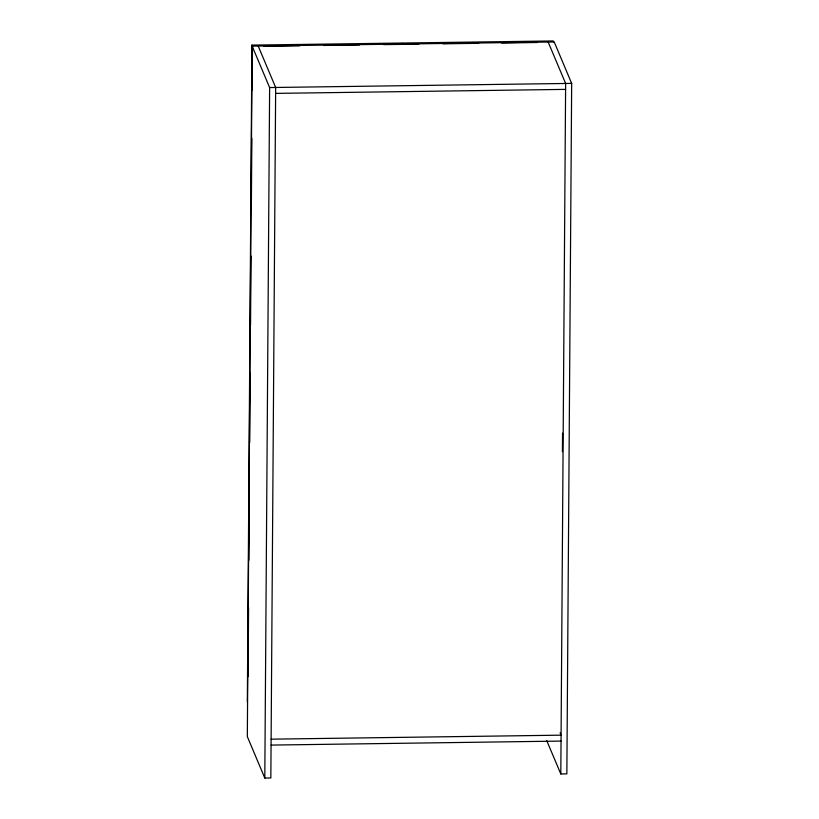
<?xml version="1.0" encoding="UTF-8"?>
<svg xmlns="http://www.w3.org/2000/svg" width="819" height="819" viewBox="0 0 819 819"><rect width="100%" height="100%" fill="white"/><g stroke="black" fill="none" stroke-linecap="round" stroke-linejoin="round"><path stroke-width="1.23" d="M247.338 702.067L251.924 45.106L402.272 43.038L402.835 44.369L383.722 44.625M546.734 740.591L560.81 773.965L566.85 773.883L571.672 83.384L554.197 41.953L252.15 46.12L247.328 736.619L264.803 778.05L270.843 777.968L275.665 87.469L258.19 46.028M248.085 676.555L248.566 607.544M248.894 560.247L249.385 489.957M249.713 442.659L250.204 372.369M250.542 325.071L251.023 256.05M251.361 207.483L251.842 138.462M252.18 89.895L252.487 46.437L251.924 45.106M264.803 778.05L269.625 87.551L252.15 46.12M562.428 451.719L562.551 433.159M560.81 773.965L565.632 83.466L548.157 42.035M263.953 46.284L299.631 45.792M323.833 45.454L359.51 44.963M418.796 44.144L403.511 44.359L402.948 43.028L553.296 40.95L553.859 42.281M443.007 43.816L478.685 43.315M501.617 43.008L537.295 42.506M269.625 87.551L571.672 83.384M275.624 93.386L565.591 89.384M271.12 739.168L561.076 735.165L560.114 732.862M271.079 745.085L561.035 741.082"/></g></svg>
